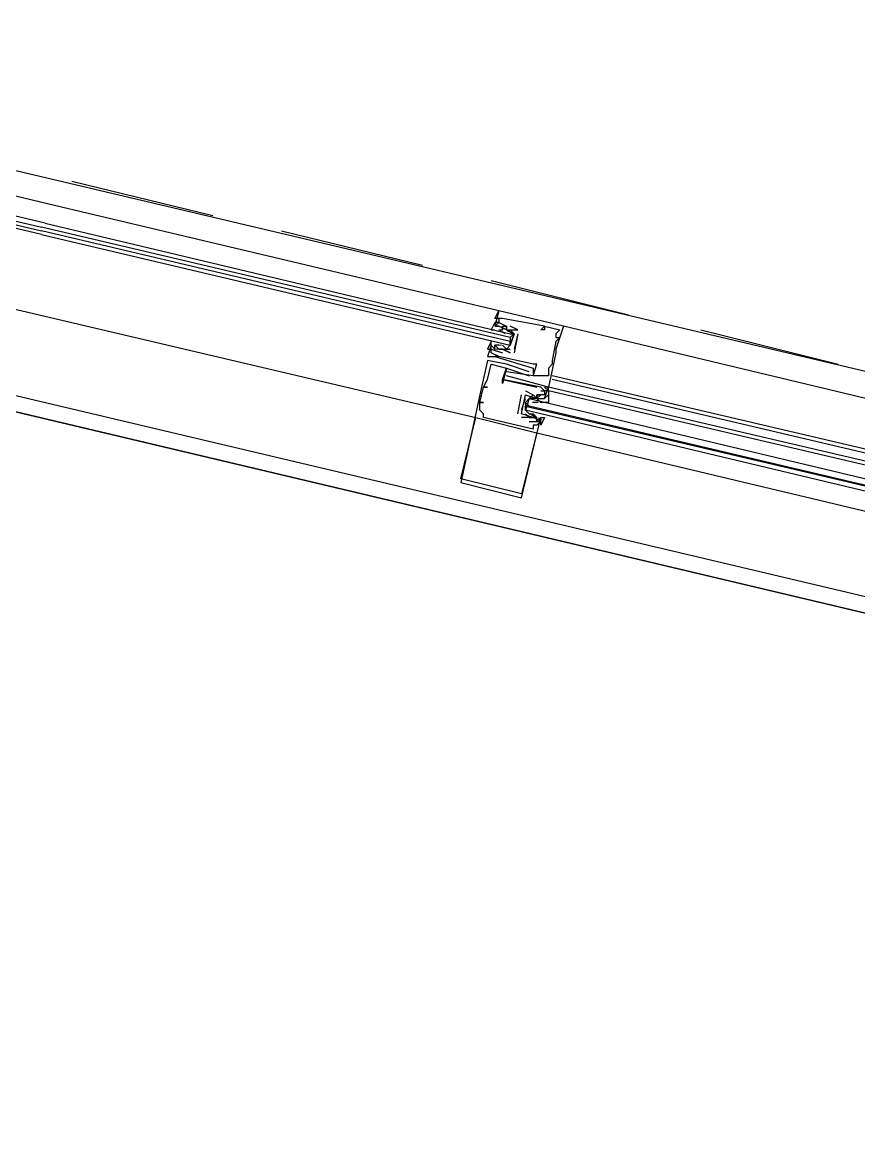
# Model space of a CAD drawing. Header units: feet. Extents: x -84 to 198, y -22 to 181.
# Drawn here: x 79.573 to 82.499, y 14.383 to 18.28 of the extents above; entities that cross this region are included whole.
import ezdxf

# ---------------------------------------------------------------- set-up
doc = ezdxf.new("R2010")
doc.units = ezdxf.units.FT
doc.layers.add('A-LINEA', color=7, linetype='CONTINUOUS')

msp = doc.modelspace()

# ---------------------------------------------------------------- linework, layer by layer
at = {"layer": 'A-LINEA'}
for p, q in [((77.9067, 18.1511), (85.0133, 16.4711)), ((79.6667, 17.6444), (78.04, 18.0311)), ((79.7467, 17.7244), (80.24, 17.6044)), ((80.48, 17.5511), (80.9733, 17.4311)), ((77.3867, 17.4311), (89.6, 14.5378)), ((77.7333, 17.4044), (84.84, 15.7244)), ((81.2133, 17.3778), (81.6933, 17.2578)), ((81.24, 17.2711), (81.24, 17.2711)), ((81.24, 17.2444), (81.24, 17.2444)), ((81.24, 17.2311), (81.24, 17.2311)), ((81.2533, 17.2444), (81.2533, 17.2444)), ((81.2267, 17.2178), (81.2267, 17.2178)), ((81.24, 17.2178), (81.24, 17.2178)), ((81.24, 17.2044), (81.24, 17.2044)), ((81.24, 17.2044), (81.2533, 17.2044)), ((81.2441, 17.2014), (81.2603, 17.193)), ((81.2511, 17.1996), (81.2613, 17.1934)), ((81.2533, 17.2178), (81.2533, 17.2178)), ((81.2533, 17.2178), (81.2533, 17.2178)), ((81.2533, 17.2044), (81.2533, 17.2044)), ((81.2533, 17.2044), (81.2533, 17.2044)), ((81.2667, 17.2178), (81.2667, 17.2178)), ((81.2667, 17.2178), (81.2667, 17.2178)), ((81.2667, 17.2044), (81.2667, 17.2044)), ((81.2695, 17.2025), (81.2874, 17.1928)), ((81.2778, 17.1996), (81.2879, 17.1934)), ((81.28, 17.2178), (81.28, 17.2178)), ((81.28, 17.1911), (81.28, 17.1911)), ((81.3067, 17.1911), (81.2933, 17.1244)), ((81.3067, 17.1911), (81.2933, 17.1378)), ((81.3067, 17.2044), (81.3067, 17.2044)), ((81.3067, 17.2044), (81.3067, 17.2044)), ((81.3067, 17.1911), (81.3067, 17.1911)), ((81.3067, 17.1911), (81.3067, 17.1911)), ((81.3867, 17.2044), (81.3867, 17.2044)), ((81.4, 17.2178), (81.4, 17.2178)), ((81.4, 17.2178), (81.4, 17.2178)), ((81.4, 17.2044), (81.4, 17.2044)), ((81.44, 17.1911), (81.44, 17.1911)), ((81.4533, 17.2044), (81.4533, 17.2044)), ((84.5867, 16.4711), (81.4667, 17.2178)), ((81.4667, 17.2178), (81.4667, 17.2178)), ((81.9467, 17.2044), (82.4267, 17.0844)), ((81.2133, 17.1511), (81.2133, 17.1511)), ((81.2267, 17.1511), (81.2267, 17.1511)), ((81.24, 17.1511), (81.2267, 17.1511)), ((81.2267, 17.1511), (81.2267, 17.1511)), ((81.2498, 17.151), (81.2379, 17.1499)), ((81.24, 17.1511), (81.24, 17.1511)), ((81.2667, 17.1511), (81.2667, 17.1511)), ((81.28, 17.1778), (81.28, 17.1644)), ((81.44, 17.1778), (81.44, 17.1778)), ((81.44, 17.1644), (81.44, 17.1644)), ((81.4533, 17.1778), (81.4533, 17.1778)), ((81.2, 17.1111), (81.2, 17.1111)), ((81.2133, 17.1378), (81.2133, 17.1378)), ((81.2133, 17.1244), (81.2133, 17.1244)), ((81.2133, 17.1111), (81.2133, 17.1111)), ((81.2418, 17.137), (81.2235, 17.1367)), ((81.2267, 17.1111), (81.2267, 17.1111)), ((81.24, 17.1378), (81.24, 17.1378)), ((81.24, 17.1111), (81.24, 17.1111)), ((81.24, 17.1111), (81.24, 17.1111)), ((81.269, 17.1369), (81.2485, 17.1363)), ((81.2533, 17.1378), (81.2533, 17.1378)), ((81.2533, 17.1378), (81.2533, 17.1378)), ((81.2533, 17.1244), (81.2533, 17.1244)), ((81.2765, 17.1376), (81.2646, 17.1366)), ((81.28, 17.1244), (81.28, 17.1244)), ((81.28, 17.1244), (81.28, 17.1244)), ((81.2933, 17.1378), (81.2933, 17.1378)), ((81.2933, 17.1378), (81.2933, 17.1378)), ((81.2933, 17.1244), (81.2933, 17.1244)), ((81.44, 17.1378), (81.44, 17.1378)), ((81.44, 17.1244), (81.44, 17.1244)), ((81.2, 17.0978), (81.2, 17.0978)), ((81.2133, 17.0844), (81.2133, 17.0844)), ((81.2667, 17.0844), (81.2667, 17.0844)), ((81.2667, 17.0711), (81.2667, 17.0711)), ((81.2667, 17.0711), (81.2667, 17.0711)), ((81.36, 17.0844), (81.36, 17.0844)), ((81.36, 17.0711), (81.36, 17.0711)), ((81.3733, 17.0844), (81.3733, 17.0844)), ((81.4133, 17.0711), (81.4133, 17.0711)), ((81.4267, 17.0978), (81.4267, 17.0978)), ((81.4267, 17.0844), (81.4267, 17.0844)), ((81.2667, 17.0578), (81.2667, 17.0578)), ((81.2667, 17.0444), (81.2667, 17.0444)), ((81.3467, 17.0578), (81.3467, 17.0578)), ((81.3467, 17.0444), (81.3467, 17.0444)), ((81.36, 17.0444), (81.36, 17.0444)), ((81.36, 17.0444), (81.36, 17.0444)), ((81.4133, 17.0444), (81.4133, 17.0444)), ((84.5467, 16.3111), (81.4267, 17.0444)), ((81.1867, 17.0044), (81.1867, 17.0044)), ((81.1867, 17.0044), (81.1867, 17.0044)), ((81.2, 17.0311), (81.2, 17.0311)), ((81.2, 17.0044), (81.2, 17.0044)), ((81.2533, 17.0311), (81.2533, 17.0311)), ((81.2533, 17.0311), (81.2533, 17.0311)), ((81.2533, 17.0178), (81.2533, 17.0178)), ((81.3733, 17.0044), (81.3733, 17.0044)), ((81.3867, 17.0044), (81.3867, 17.0044)), ((81.3867, 17.0044), (81.3867, 17.0044)), ((81.4, 17.0044), (81.4, 17.0044)), ((84.5467, 16.2711), (81.4133, 17.0044)), ((81.4133, 16.9911), (81.4133, 17.0044)), ((81.4133, 17.0044), (81.4133, 17.0044)), ((81.4133, 17.0044), (81.4133, 17.0044)), ((81.4133, 16.9911), (81.4133, 17.0044)), ((81.4133, 16.9911), (81.4133, 17.0044)), ((84.5467, 16.2978), (81.4267, 17.0311)), ((81.1733, 16.9778), (81.1733, 16.9778)), ((81.3067, 16.9111), (81.32, 16.9778)), ((81.32, 16.9778), (81.32, 16.9778)), ((81.32, 16.9244), (81.3333, 16.9644)), ((81.3333, 16.9911), (81.36, 16.9778)), ((81.3333, 16.9911), (81.3333, 16.9911)), ((81.3333, 16.9778), (81.3333, 16.9778)), ((81.3333, 16.9778), (81.3333, 16.9778)), ((81.36, 16.9778), (81.36, 16.9778)), ((81.36, 16.9644), (81.36, 16.9644)), ((81.3733, 16.9778), (81.3733, 16.9778)), ((81.3733, 16.9778), (81.3733, 16.9778)), ((81.3733, 16.9644), (81.3733, 16.9644)), ((81.3733, 16.9644), (81.3733, 16.9644)), ((81.3867, 16.9511), (81.3733, 16.9644)), ((81.3867, 16.9911), (81.3867, 16.9911)), ((81.3867, 16.9778), (81.3867, 16.9778)), ((81.3867, 16.9644), (81.3867, 16.9644)), ((81.4, 16.9911), (81.4, 16.9911)), ((81.4, 16.9911), (81.4, 16.9911)), ((81.4, 16.9778), (81.4, 16.9778)), ((81.4, 16.9644), (81.4, 16.9644)), ((84.5467, 16.2578), (81.4133, 16.9911)), ((81.4133, 16.9911), (81.4133, 16.9911)), ((81.1733, 16.9511), (81.1733, 16.9511)), ((81.1733, 16.9511), (81.1733, 16.9511)), ((81.1733, 16.9244), (81.1733, 16.9244)), ((81.1867, 16.9511), (81.1867, 16.9511)), ((81.3333, 16.9511), (81.3333, 16.9378)), ((81.3333, 16.9244), (81.3333, 16.9244)), ((81.3578, 16.952), (81.3781, 16.9525)), ((81.3635, 16.9513), (81.3754, 16.9523)), ((81.3733, 16.9511), (81.3733, 16.9511)), ((81.3849, 16.9519), (81.4032, 16.9522)), ((81.3902, 16.9513), (81.4021, 16.9523)), ((81.16, 16.8978), (81.16, 16.8978)), ((81.1867, 16.9111), (81.1867, 16.9111)), ((81.1867, 16.8978), (81.1867, 16.8978)), ((81.3067, 16.9111), (81.3067, 16.9111)), ((81.32, 16.9111), (81.32, 16.9111)), ((81.32, 16.9111), (81.32, 16.9111)), ((81.32, 16.8978), (81.32, 16.8978)), ((81.3467, 16.9111), (81.3467, 16.9111)), ((81.3467, 16.8978), (81.3467, 16.8978)), ((81.3467, 16.8978), (81.3467, 16.8978)), ((81.3467, 16.8844), (81.3467, 16.8844)), ((81.3622, 16.9026), (81.3521, 16.9089)), ((81.3705, 16.8998), (81.3525, 16.9094)), ((81.36, 16.9111), (81.3733, 16.8978)), ((81.36, 16.8978), (81.36, 16.8978)), ((81.36, 16.8978), (81.36, 16.8978)), ((81.3826, 16.8875), (81.3663, 16.8959)), ((81.3733, 16.9111), (81.3733, 16.9111)), ((81.3733, 16.8978), (81.3733, 16.8978)), ((81.3889, 16.8893), (81.3787, 16.8955)), ((81.3867, 16.8978), (81.3867, 16.8978)), ((81.3867, 16.8844), (81.3867, 16.8844)), ((81.36, 16.8711), (81.36, 16.8711)), ((81.36, 16.8578), (81.36, 16.8578)), ((81.3733, 16.8711), (81.3733, 16.8711)), ((81.3733, 16.8444), (81.3733, 16.8444)), ((81.3733, 16.8444), (84.5067, 16.0978)), ((81.1067, 16.6844), (81.1067, 16.6844)), ((81.1067, 16.6711), (81.1067, 16.6711)), ((81.32, 16.6311), (81.32, 16.6311)), ((81.32, 16.6178), (81.32, 16.6178))]:
    msp.add_line(p, q, dxfattribs=at)
for points in [[(126.2667, 36.6311), (119.2267, 38.2978), (119.16, 37.9644), (109.12, 40.3378), (105.48, 24.9378), (96.3733, 27.2578), (96.2667, 26.7644), (92.6933, 27.6178), (92.1333, 25.2311), (89.6, 14.5378), (77.3867, 17.4311), (77.2267, 16.7778), (73.6667, 17.6178), (72.7067, 13.6044), (71.9067, 10.1778)], [(79.6533, 17.5778), (77.96, 17.9778), (77.9467, 17.9778), (77.9467, 17.9644), (79.64, 17.5644)], [(79.64, 17.5378), (77.9467, 17.9378), (77.9467, 17.9511), (79.64, 17.5511)], [(77.8, 17.6844), (79.5733, 17.2711), (81.16, 16.8978)], [(81.24, 17.2444), (81.2267, 17.2444), (81.24, 17.2711), (79.6667, 17.6444)], [(79.6533, 17.5778), (81.28, 17.1911), (81.2933, 17.1911), (81.28, 17.1778), (79.64, 17.5644)], [(79.64, 17.5378), (81.28, 17.1511), (81.28, 17.1644), (79.64, 17.5511)], [(81.4667, 17.2178), (81.24, 17.2711), (81.2267, 17.2178), (81.24, 17.2178)], [(81.24, 17.2444), (81.2267, 17.2444), (81.24, 17.2711)], [(81.24, 17.2444), (81.2267, 17.2444), (81.24, 17.2711)], [(81.28, 17.1511), (81.2933, 17.1911), (81.2667, 17.2044), (81.2667, 17.2178), (81.2667, 17.2044), (81.24, 17.2178), (81.2267, 17.2178), (81.24, 17.2311), (81.2267, 17.2311), (81.2133, 17.2044), (81.2267, 17.2044)], [(81.4, 17.2178), (81.4, 17.2044), (81.3867, 17.2044), (81.4, 17.2178), (81.2533, 17.2444), (81.24, 17.2444), (81.24, 17.2311), (81.2667, 17.2178), (81.2667, 17.2178)], [(81.4, 17.2178), (81.4533, 17.2044), (81.44, 17.1911), (81.44, 17.1778), (81.4533, 17.1778), (81.44, 17.1644), (81.4267, 17.0978), (81.4267, 17.0844), (81.4133, 17.0711), (81.4133, 17.0444), (81.36, 17.0444), (81.3733, 17.0844), (81.36, 17.0844), (81.24, 17.1111), (81.24, 17.1111), (81.2133, 17.1244), (81.2133, 17.1378), (81.2533, 17.1244)], [(81.2533, 17.2044), (81.2533, 17.2178), (81.2533, 17.2044)], [(81.2533, 17.2178), (81.2667, 17.2178), (81.2667, 17.2044), (81.3067, 17.2044)], [(81.2667, 17.2044), (81.28, 17.2044), (81.2933, 17.1911), (81.28, 17.1511), (81.2667, 17.1378), (81.2533, 17.1511)], [(81.4667, 17.2178), (81.44, 17.1378), (81.44, 17.1244), (81.4133, 17.0044), (81.2667, 17.0444), (81.2667, 17.0444)], [(81.3067, 17.2044), (81.3067, 17.2044), (81.28, 17.2178)], [(81.2133, 17.1511), (81.2133, 17.1644), (81.2, 17.1378), (81.2133, 17.1378), (81.2133, 17.1511), (81.2267, 17.1378), (81.2267, 17.1511), (81.24, 17.1378), (81.2533, 17.1378), (81.28, 17.1378)], [(81.2133, 17.1511), (81.2, 17.1111), (81.2133, 17.1111), (81.24, 17.1111), (81.2267, 17.1111), (81.36, 17.0711), (81.36, 17.0444), (81.2667, 17.0578)], [(81.28, 17.1244), (81.2533, 17.1378), (81.24, 17.1378)], [(81.2533, 17.1378), (81.2533, 17.1378), (81.28, 17.1244)], [(81.3467, 17.0578), (81.2667, 17.0844), (81.2, 17.0978), (81.1733, 16.9778), (81.1067, 16.6711), (81.32, 16.6178), (81.3867, 16.8978)], [(81.3467, 16.8844), (81.3867, 16.8844), (81.3733, 16.8711), (81.36, 16.8711), (81.36, 16.8578), (81.1867, 16.8978), (81.1867, 16.9111), (81.1733, 16.9244), (81.1733, 16.9511), (81.1867, 16.9511), (81.1733, 16.9511), (81.1867, 17.0044), (81.2, 17.0044), (81.1867, 17.0044), (81.2, 17.0311), (81.2133, 17.0844), (81.2667, 17.0711), (81.2533, 17.0178), (81.2533, 17.0311), (81.3733, 17.0044)], [(81.4, 16.9644), (81.4133, 17.0044), (81.4, 17.0044), (81.4133, 16.9911), (81.4, 16.9911), (81.3867, 17.0044), (81.2533, 17.0311), (81.2667, 17.0711), (81.3467, 17.0444)], [(81.36, 16.8978), (81.32, 16.9111), (81.3333, 16.9778), (81.3733, 16.9644), (81.3733, 16.9778), (81.3867, 16.9778), (81.3733, 16.9644), (81.3867, 16.9644), (81.3867, 16.9644)], [(81.3733, 16.9644), (81.36, 16.9644), (81.3467, 16.9644), (81.3333, 16.9244), (81.3467, 16.9111), (81.36, 16.9111)], [(84.52, 16.1644), (81.3333, 16.9244), (81.3333, 16.9378), (84.52, 16.1911), (81.3467, 16.9378), (81.3333, 16.9511), (81.3467, 16.9644), (84.5333, 16.2044)], [(81.3467, 16.9644), (81.36, 16.9778), (81.3733, 16.9644), (81.3733, 16.9778), (81.3733, 16.9644), (81.4, 16.9644), (81.4133, 16.9778), (81.4133, 16.9511), (81.4, 16.9511)], [(81.3867, 16.9911), (81.4, 16.9911), (81.4, 16.9778), (81.3733, 16.9778), (81.3733, 16.9778)], [(81.4133, 16.9911), (81.4133, 16.9778), (81.4133, 16.9778)], [(81.4133, 16.9911), (81.4133, 16.9778), (81.4133, 16.9778)], [(81.4133, 16.9911), (81.4133, 16.9778), (81.4133, 16.9778)], [(81.32, 16.6311), (81.1067, 16.6844), (81.16, 16.8978), (81.3733, 16.8444), (81.32, 16.6311)], [(81.3467, 16.8978), (81.3467, 16.8978), (81.32, 16.8978)], [(81.3867, 16.8978), (81.4, 16.8978), (81.3867, 16.8711), (81.3867, 16.8844), (81.3867, 16.8978), (81.3733, 16.8844), (81.3733, 16.8978), (81.36, 16.8978), (81.3467, 16.8978), (81.3333, 16.9111)], [(81.36, 16.8978), (81.3467, 16.8978), (81.36, 16.8978), (81.3733, 16.8978), (81.3733, 16.8978)]]:
    msp.add_lwpolyline(points, dxfattribs=at)

doc.saveas('drawing.dxf')
